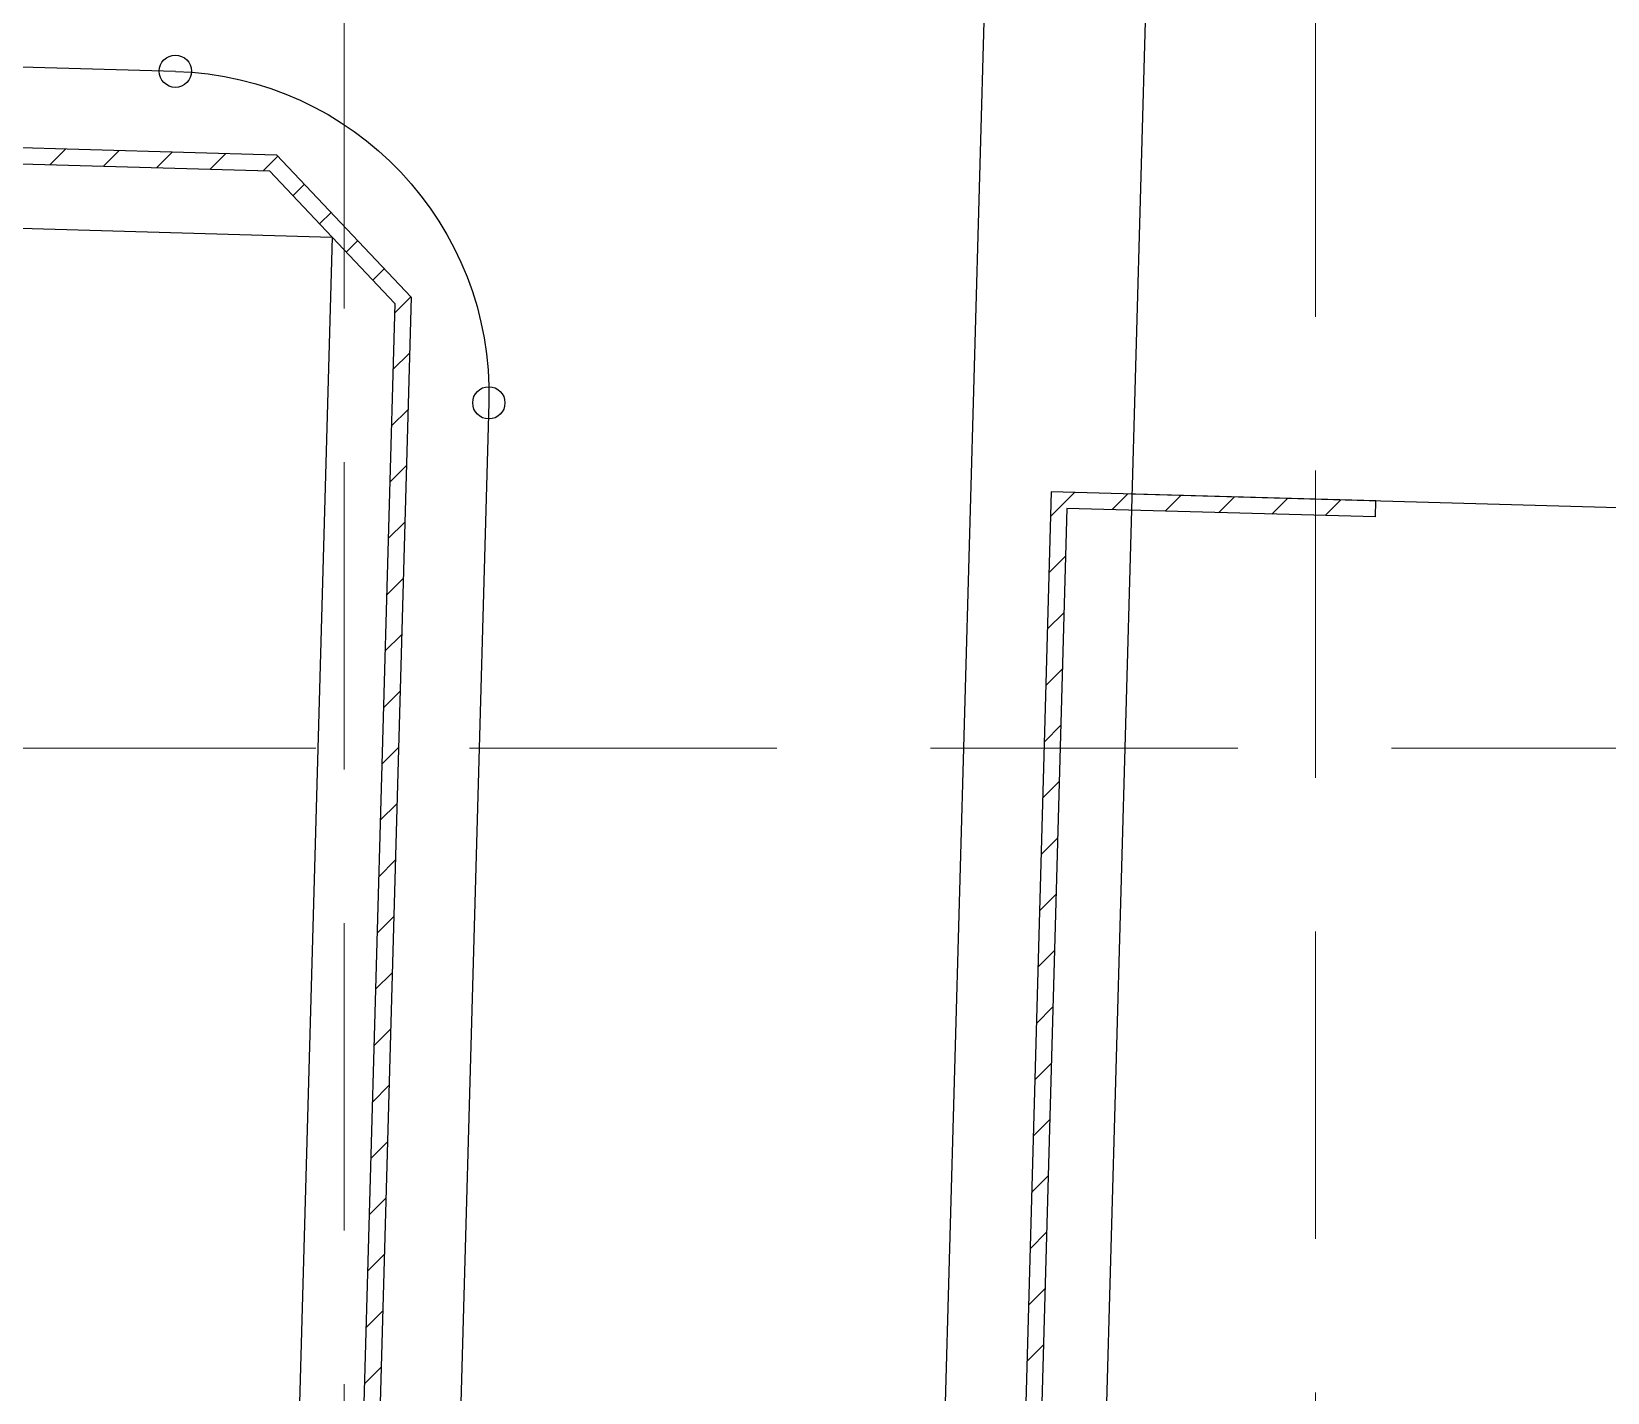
# Model space of a CAD drawing. Header units: inches. Extents: x 3312 to 5850, y 7905 to 11961.
# Drawn here: x 5510.3 to 5612.8, y 9954 to 10042.5 of the extents above; entities that cross this region are included whole.
import ezdxf

# ---------------------------------------------------------------- set-up
doc = ezdxf.new("R2010")
doc.units = ezdxf.units.IN
doc.header["$LTSCALE"] = 80
doc.header["$MEASUREMENT"] = 0
doc.linetypes.add('HIDDEN', pattern=[0.375, 0.25, -0.125])
for name, color, linetype in [('grid', 254, 'HIDDEN'), ('LOTLINE', 7, 'Continuous'), ('PAVING', 7, 'Continuous'), ('ROW', 7, 'Continuous')]:
    doc.layers.add(name, color=color, linetype=linetype)

msp = doc.modelspace()

# ---------------------------------------------------------------- linework, layer by layer
at = {"layer": 'grid', "color": 252, "linetype": 'HIDDEN', "lineweight": 0}
for p, q in [((5530.78, 8224.52), (5530.47, 11895.62)), ((5593.94, 8223.97), (5593.75, 11895.62)), ((3378.79, 9995.91), (5783.3, 9995.91))]:
    msp.add_line(p, q, dxfattribs=at)
at = {"layer": 'LOTLINE'}
msp.add_line((5702.6, 10009.06), (5581.9, 10012.44), dxfattribs=at)
at = {"layer": 'PAVING'}
for p, q in [((5600.69, 11057.05), (5554.43, 9407.22)), ((5316.24, 10045.66), (5519.65, 10039.96))]:
    msp.add_line(p, q, dxfattribs=at)
at = {"layer": 'PAVING', "color": 7}
msp.add_line((5540.05, 10018.38), (5530.38, 9673.65), dxfattribs=at)
at = {"layer": 'PAVING'}
for centre in [(5519.65, 10039.96), (5540.05, 10018.38)]:
    msp.add_circle(centre, 1.05, dxfattribs=at)
at = {"layer": 'PAVING', "extrusion": (0, 0, -1)}
msp.add_arc((-5519.06, 10018.96), 21, 91.6061, 181.6061, dxfattribs=at)
at = {"layer": 'ROW'}
for p, q in [((5611.18, 11056.76), (5564.92, 9406.93)), ((5357.95, 10039.24), (5526.23, 10034.52)), ((5357.92, 10038.19), (5525.77, 10033.48)), ((5315.95, 10035.16), (5529.85, 10029.17)), ((5511.51, 10033.88), (5512.53, 10034.9)), ((5514.98, 10033.78), (5516, 10034.81)), ((5518.44, 10033.69), (5519.47, 10034.71)), ((5521.91, 10033.59), (5522.93, 10034.61)), ((5525.38, 10033.49), (5526.32, 10034.43)), ((5526.23, 10034.52), (5534.99, 10025.25)), ((5525.77, 10033.48), (5533.93, 10024.85)), ((5527.3, 10031.86), (5528.05, 10032.6)), ((5529.04, 10030.02), (5529.78, 10030.77)), ((5530.77, 10028.19), (5531.51, 10028.93)), ((5532.5, 10026.36), (5533.24, 10027.1)), ((5534.99, 10025.25), (5528.67, 9799.75)), ((5533.91, 10024.21), (5534.97, 10025.27)), ((5533.93, 10024.85), (5527.65, 9800.83)), ((5533.81, 10020.54), (5534.89, 10021.62)), ((5533.7, 10016.87), (5534.79, 10017.95)), ((5533.6, 10013.21), (5534.68, 10014.29)), ((5576.65, 10012.59), (5569.27, 9749.49)), ((5576.61, 10010.99), (5578.16, 10012.54)), ((5597.78, 10011.99), (5576.65, 10012.59)), ((5580.61, 10011.43), (5581.63, 10012.45)), ((5584.07, 10011.33), (5585.09, 10012.35)), ((5587.54, 10011.23), (5588.56, 10012.25)), ((5591.01, 10011.13), (5592.03, 10012.16)), ((5594.47, 10011.04), (5595.49, 10012.06)), ((5597.75, 10010.95), (5597.78, 10011.99)), ((5533.5, 10009.54), (5534.58, 10010.62)), ((5597.75, 10010.95), (5577.67, 10011.51)), ((5576.5, 10007.32), (5577.58, 10008.4)), ((5533.4, 10005.87), (5534.48, 10006.95)), ((5576.4, 10003.66), (5577.48, 10004.74)), ((5533.29, 10002.21), (5534.37, 10003.29)), ((5576.3, 9999.99), (5577.38, 10001.07)), ((5533.19, 9998.54), (5534.27, 9999.62)), ((5576.2, 9996.32), (5577.28, 9997.4)), ((5533.09, 9994.87), (5534.17, 9995.95)), ((5576.09, 9992.66), (5577.17, 9993.74)), ((5532.98, 9991.21), (5534.07, 9992.29)), ((5575.99, 9988.99), (5577.07, 9990.07)), ((5532.88, 9987.54), (5533.96, 9988.62)), ((5575.89, 9985.32), (5576.97, 9986.4)), ((5532.78, 9983.87), (5533.86, 9984.95)), ((5575.78, 9981.66), (5576.86, 9982.74)), ((5532.68, 9980.21), (5533.76, 9981.29)), ((5575.68, 9977.99), (5576.76, 9979.07)), ((5532.57, 9976.54), (5533.65, 9977.62)), ((5575.58, 9974.32), (5576.66, 9975.4)), ((5532.47, 9972.87), (5533.55, 9973.95)), ((5575.48, 9970.66), (5576.56, 9971.74)), ((5532.37, 9969.21), (5533.45, 9970.29)), ((5575.37, 9966.99), (5576.45, 9968.07)), ((5532.27, 9965.54), (5533.35, 9966.62)), ((5575.27, 9963.32), (5576.35, 9964.4)), ((5532.16, 9961.87), (5533.24, 9962.95)), ((5575.17, 9959.66), (5576.25, 9960.74)), ((5532.06, 9958.21), (5533.14, 9959.29)), ((5575.06, 9955.99), (5576.15, 9957.07)), ((5531.96, 9954.54), (5533.04, 9955.62))]:
    msp.add_line(p, q, dxfattribs=at)
at = {"layer": 'ROW', "color": 7}
for p, q in [((5529.85, 10029.17), (5519.59, 9663.45)), ((5577.67, 10011.51), (5570.35, 9750.51))]:
    msp.add_line(p, q, dxfattribs=at)

doc.saveas('drawing.dxf')
